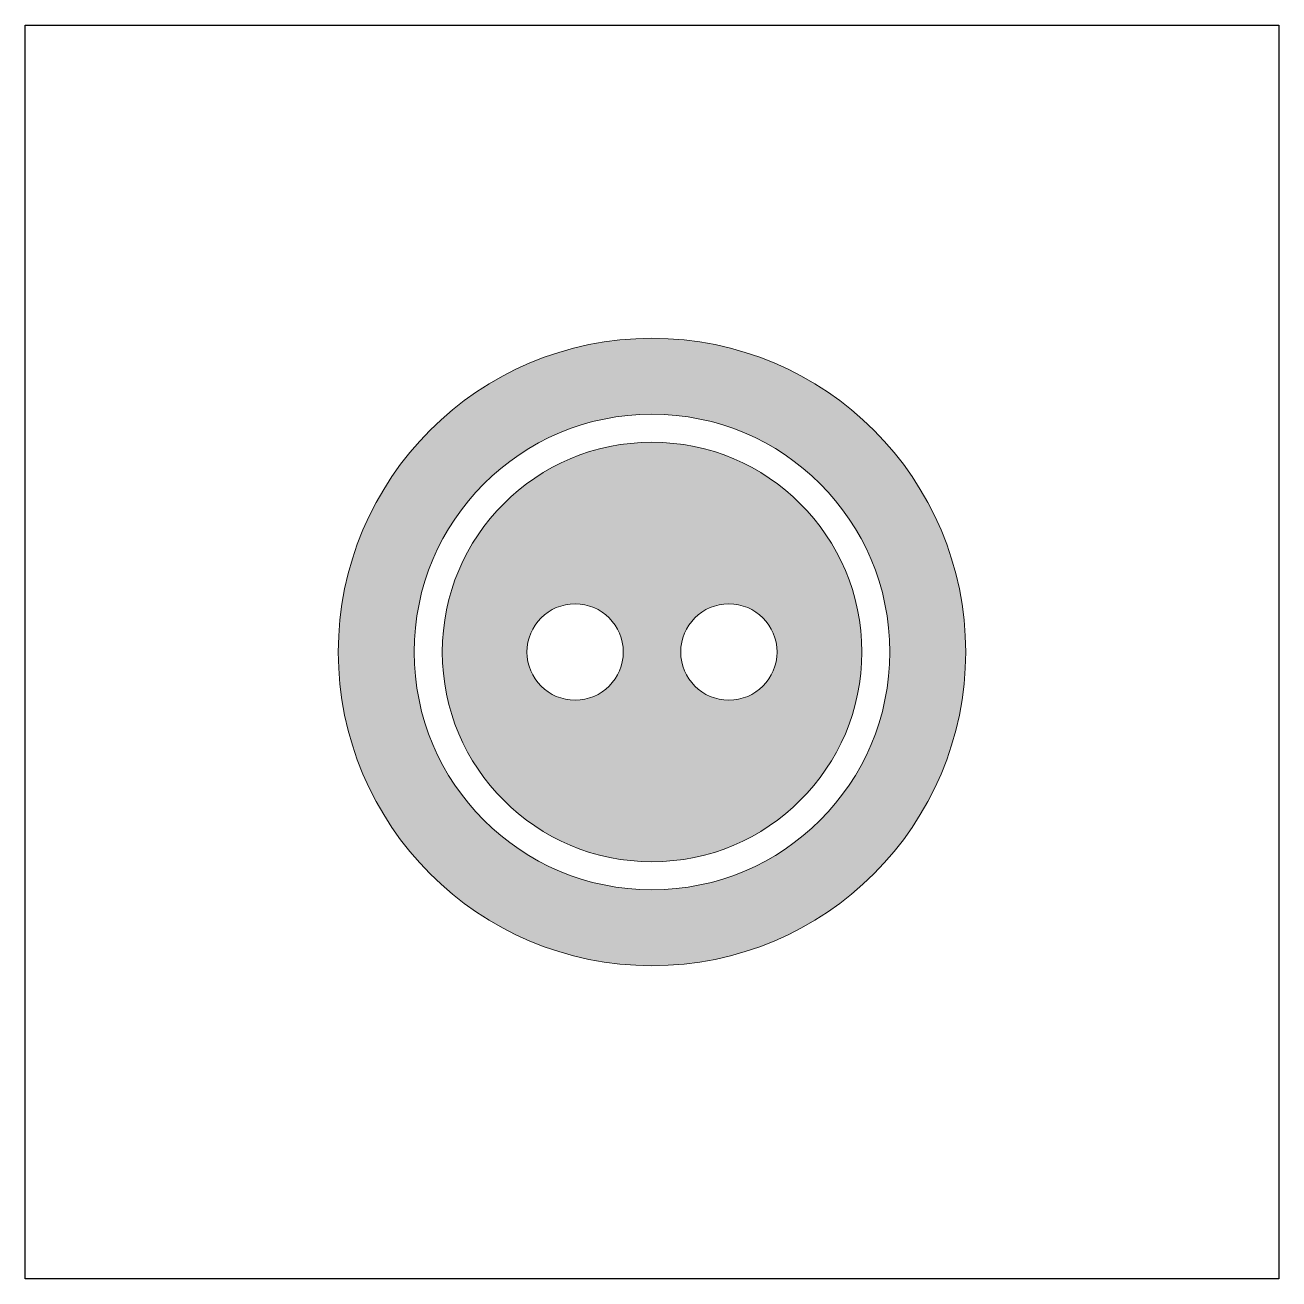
# Model space of a CAD drawing. Header units: inches. Extents: x 0 to 114, y 0 to 114.
import ezdxf

# ---------------------------------------------------------------- set-up
doc = ezdxf.new("R2010")
doc.units = ezdxf.units.IN
doc.header["$MEASUREMENT"] = 0
doc.layers.add('Image Background', color=7, linetype='Continuous')
doc.layers.add('Layer 1', color=7, linetype='Continuous')
picture_1 = doc.add_image_def('image1.png', size_in_pixel=(1350, 1350))

msp = doc.modelspace()

# ---------------------------------------------------------------- hatches: boundary and pattern name
at = {"layer": 'Layer 1', "true_color": 0xc797ad}
h = msp.add_hatch(color=253, dxfattribs=at)
h.dxf.hatch_style = 2
edge = h.paths.add_edge_path()
edge.add_spline(control_points=[(57.15, 85.75), (41.35, 85.75), (28.55, 72.94), (28.55, 57.15), (28.55, 41.36), (41.35, 28.55), (57.15, 28.55), (72.95, 28.55), (85.75, 41.36), (85.75, 57.15), (85.75, 72.94), (72.95, 85.75), (57.15, 85.75)], knot_values=[0, 0, 0, 0, 1, 1, 1, 2, 2, 2, 3, 3, 3, 4, 4, 4, 4], degree=3, periodic=1)
edge = h.paths.add_edge_path()
edge.add_spline(control_points=[(57.15, 35.47), (45.18, 35.47), (35.47, 45.17), (35.47, 57.15), (35.47, 69.12), (45.18, 78.83), (57.15, 78.83), (69.13, 78.83), (78.83, 69.12), (78.83, 57.15), (78.83, 45.17), (69.13, 35.47), (57.15, 35.47)], knot_values=[0, 0, 0, 0, 1, 1, 1, 2, 2, 2, 3, 3, 3, 4, 4, 4, 4], degree=3, periodic=1)
h = msp.add_hatch(color=253, dxfattribs=at)
h.dxf.hatch_style = 2
edge = h.paths.add_edge_path()
edge.add_spline(control_points=[(70.67, 70.67), (67.21, 74.14), (62.44, 76.27), (57.15, 76.27), (51.86, 76.27), (47.09, 74.14), (43.63, 70.67), (40.17, 67.21), (38.03, 62.43), (38.03, 57.15), (38.03, 51.86), (40.17, 47.09), (43.63, 43.63), (47.09, 40.16), (51.86, 38.03), (57.15, 38.03), (62.44, 38.03), (67.21, 40.16), (70.67, 43.63), (74.14, 47.09), (76.28, 51.86), (76.28, 57.15), (76.28, 62.43), (74.14, 67.21), (70.67, 70.67)], knot_values=[0, 0, 0, 0, 1, 1, 1, 2, 2, 2, 3, 3, 3, 4, 4, 4, 5, 5, 5, 6, 6, 6, 7, 7, 7, 8, 8, 8, 8], degree=3, periodic=1)
edge = h.paths.add_edge_path()
edge.add_spline(control_points=[(50.14, 52.76), (47.71, 52.76), (45.75, 54.73), (45.75, 57.15), (45.75, 59.57), (47.71, 61.54), (50.14, 61.54), (52.56, 61.54), (54.53, 59.57), (54.53, 57.15), (54.53, 54.73), (52.56, 52.76), (50.14, 52.76)], knot_values=[0, 0, 0, 0, 1, 1, 1, 2, 2, 2, 3, 3, 3, 4, 4, 4, 4], degree=3, periodic=1)
edge = h.paths.add_edge_path()
edge.add_spline(control_points=[(64.16, 52.76), (61.74, 52.76), (59.77, 54.73), (59.77, 57.15), (59.77, 59.57), (61.74, 61.54), (64.16, 61.54), (66.59, 61.54), (68.55, 59.57), (68.55, 57.15), (68.55, 54.73), (66.59, 52.76), (64.16, 52.76)], knot_values=[0, 0, 0, 0, 1, 1, 1, 2, 2, 2, 3, 3, 3, 4, 4, 4, 4], degree=3, periodic=1)

# ---------------------------------------------------------------- linework, layer by layer
at = {"layer": 'Layer 1', "lineweight": 0}
for points, knots in [([(57.15, 85.75), (41.35, 85.75), (28.55, 72.94), (28.55, 57.15), (28.55, 41.36), (41.35, 28.55), (57.15, 28.55), (72.95, 28.55), (85.75, 41.36), (85.75, 57.15), (85.75, 72.94), (72.95, 85.75), (57.15, 85.75)], [0, 0, 0, 0, 1, 1, 1, 2, 2, 2, 3, 3, 3, 4, 4, 4, 4]), ([(57.15, 35.47), (45.18, 35.47), (35.47, 45.17), (35.47, 57.15), (35.47, 69.12), (45.18, 78.83), (57.15, 78.83), (69.13, 78.83), (78.83, 69.12), (78.83, 57.15), (78.83, 45.17), (69.13, 35.47), (57.15, 35.47)], [0, 0, 0, 0, 1, 1, 1, 2, 2, 2, 3, 3, 3, 4, 4, 4, 4]), ([(70.67, 70.67), (67.21, 74.14), (62.44, 76.27), (57.15, 76.27), (51.86, 76.27), (47.09, 74.14), (43.63, 70.67), (40.17, 67.21), (38.03, 62.43), (38.03, 57.15), (38.03, 51.86), (40.17, 47.09), (43.63, 43.63), (47.09, 40.16), (51.86, 38.03), (57.15, 38.03), (62.44, 38.03), (67.21, 40.16), (70.67, 43.63), (74.14, 47.09), (76.28, 51.86), (76.28, 57.15), (76.28, 62.43), (74.14, 67.21), (70.67, 70.67)], [0, 0, 0, 0, 1, 1, 1, 2, 2, 2, 3, 3, 3, 4, 4, 4, 5, 5, 5, 6, 6, 6, 7, 7, 7, 8, 8, 8, 8]), ([(50.14, 52.76), (47.71, 52.76), (45.75, 54.73), (45.75, 57.15), (45.75, 59.57), (47.71, 61.54), (50.14, 61.54), (52.56, 61.54), (54.53, 59.57), (54.53, 57.15), (54.53, 54.73), (52.56, 52.76), (50.14, 52.76)], [0, 0, 0, 0, 1, 1, 1, 2, 2, 2, 3, 3, 3, 4, 4, 4, 4]), ([(64.16, 52.76), (61.74, 52.76), (59.77, 54.73), (59.77, 57.15), (59.77, 59.57), (61.74, 61.54), (64.16, 61.54), (66.59, 61.54), (68.55, 59.57), (68.55, 57.15), (68.55, 54.73), (66.59, 52.76), (64.16, 52.76)], [0, 0, 0, 0, 1, 1, 1, 2, 2, 2, 3, 3, 3, 4, 4, 4, 4])]:
    msp.add_open_spline(points, degree=3, knots=knots, dxfattribs=at)

# ---------------------------------------------------------------- pictures from other files: only their frames are drawn
at = {"layer": 'Image Background'}
image = msp.add_image(picture_1, insert=(0, 0), size_in_units=(114.3, 114.3), dxfattribs=at)

doc.saveas('drawing.dxf')
